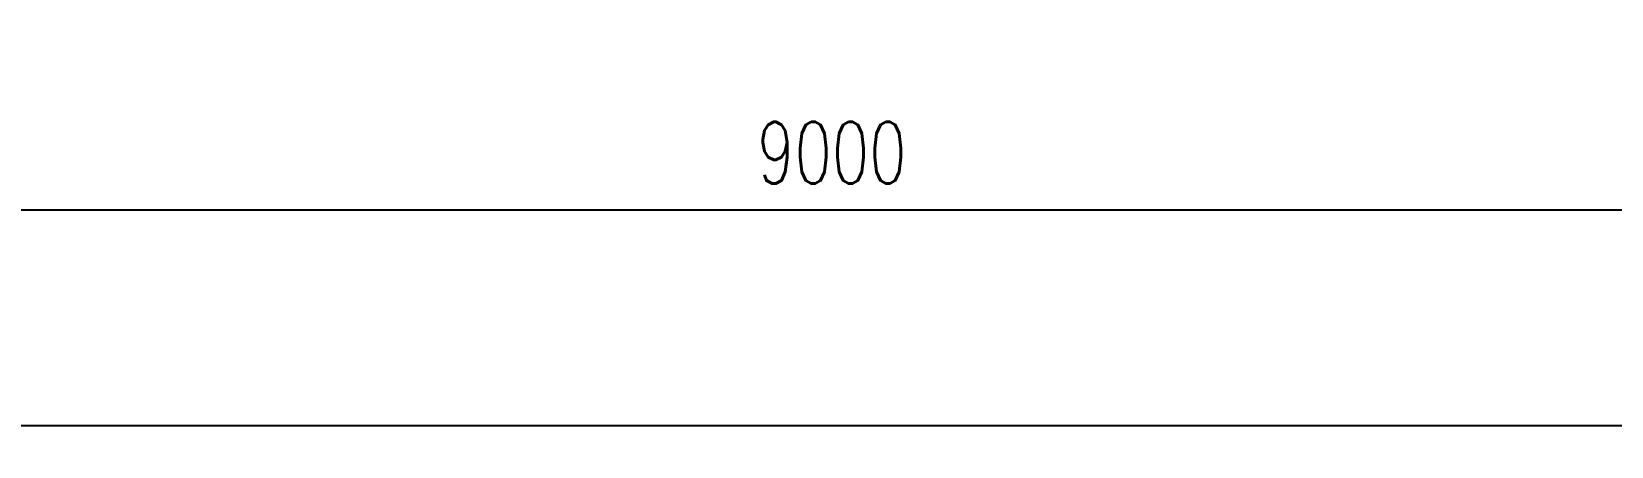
# Model space of a CAD drawing. Extents: x -4210259 to 293730, y -7499 to 868879.
# Drawn here: x -186656 to -179042, y 513313 to 515311 of the extents above; entities that cross this region are included whole.
import ezdxf

# ---------------------------------------------------------------- set-up
doc = ezdxf.new("R2010")
doc.units = 0
doc.header["$LTSCALE"] = 1000
doc.header["$MEASUREMENT"] = 0
doc.layers.get('Defpoints').update_dxf_attribs({"color": 210})
doc.layers.add('A-AXIS-D', color=1, linetype='Continuous')
doc.styles.add('_TCH_DIM_T3', font='SIMPLEX', dxfattribs={"width": 0.7058823529411765, "bigfont": 'GBCBIG'})
doc.dimstyles.new('_TCH_ARCH&&100', dxfattribs={"dimtxt": 297.5, "dimasz": 100, "dimexe": 100, "dimexo": 100, "dimgap": 126.25, "dimtad": 1, "dimdec": 0, "dimzin": 0, "dimdsep": 46, "dimtxsty": '_TCH_DIM_T3', "dimblk": 'ARCHTICK', "dimcen": 0.09, "dimclrt": 7, "dimazin": 2, "dimtfac": 1, "dimtdec": 0, "dimtix": 1, "dimtmove": 2, "dimatfit": 3, "dimfxl": 0, "dimtolj": 1, "dimtzin": 0, "dimarcsym": 0})

# ---------------------------------------------------------------- blocks, each defined once
blk = doc.blocks.new('_ArchTick')
at = {"color": 0, "linetype": 'ByBlock', "const_width": 0.4}
blk.add_lwpolyline([(-0.5, -0.5), (0.5, 0.5)], dxfattribs=at)
blk = doc.blocks.new('*D748')
at = {"layer": 'A-AXIS-D', "color": 0, "lineweight": -2}
for p, q in [((-246199.3323860153, 515211.3858529096), (-246199.3323860153, 513313.3764944364)), ((-60499.33238329884, 515211.3858529096), (-60499.33238329884, 513313.3764944364)), ((-246199.3323860153, 513413.3764944364), (-60499.33238329884, 513413.3764944364))]:
    blk.add_line(p, q, dxfattribs=at)
at = {"layer": 'Defpoints', "color": 0}
for p in [(-246199.3323860153, 515311.3858529096), (-60499.33238329884, 515311.3858529096), (-60499.33238329884, 513413.3764944364)]:
    blk.add_point(p, dxfattribs=at)
at = {"layer": 'A-AXIS-D', "color": 0, "lineweight": -2, "xscale": 100, "yscale": 100, "zscale": 100, "rotation": 180}
blk.add_blockref('_ArchTick', (-246199.3323860153, 513413.3764944364), dxfattribs=at)
at = {"layer": 'A-AXIS-D', "color": 0, "lineweight": -2, "xscale": 100, "yscale": 100, "zscale": 100}
blk.add_blockref('_ArchTick', (-60499.33238329884, 513413.3764944364), dxfattribs=at)
at = {"layer": 'A-AXIS-D', "color": 7, "insert": (-153349.3323846571, 513688.3764944364), "char_height": 297.5, "attachment_point": 5, "style": '_TCH_DIM_T3'}
blk.add_mtext('\\A1;185700', dxfattribs=at)
blk = doc.blocks.new('*D1123')
at = {"layer": 'A-AXIS-D', "color": 0, "lineweight": -2}
for p, q in [((-187299.332383299, 515211.3858529096), (-187299.332383299, 514353.3764944364)), ((-178299.3323832988, 515211.3858529096), (-178299.3323832988, 514353.3764944364)), ((-187299.332383299, 514453.3764944364), (-178299.3323832988, 514453.3764944364))]:
    blk.add_line(p, q, dxfattribs=at)
at = {"layer": 'Defpoints', "color": 0}
for p in [(-187299.332383299, 515311.3858529096), (-178299.3323832988, 515311.3858529096), (-178299.3323832988, 514453.3764944364)]:
    blk.add_point(p, dxfattribs=at)
at = {"layer": 'A-AXIS-D', "color": 0, "lineweight": -2, "xscale": 100, "yscale": 100, "zscale": 100, "rotation": 180}
blk.add_blockref('_ArchTick', (-187299.332383299, 514453.3764944364), dxfattribs=at)
at = {"layer": 'A-AXIS-D', "color": 0, "lineweight": -2, "xscale": 100, "yscale": 100, "zscale": 100}
blk.add_blockref('_ArchTick', (-178299.3323832988, 514453.3764944364), dxfattribs=at)
at = {"layer": 'A-AXIS-D', "color": 7, "insert": (-182799.3323832989, 514728.3764944364), "char_height": 297.5, "attachment_point": 5, "style": '_TCH_DIM_T3'}
blk.add_mtext('\\A1;9000', dxfattribs=at)

msp = doc.modelspace()

# ---------------------------------------------------------------- dimensions: what is measured, and where the dimension line sits
at = {"layer": 'A-AXIS-D'}
for base, p1, p2, picture, middle in [((-60499.33238329884, 513413.3764944364), (-246199.3323860153, 515311.3858529096), (-60499.33238329884, 515311.3858529096), '*D748', (-153349.3323846571, 513688.3764944364)), ((-178299.3323832988, 514453.3764944364), (-187299.332383299, 515311.3858529096), (-178299.3323832988, 515311.3858529096), '*D1123', (-182799.3323832989, 514728.3764944364))]:
    dim = msp.add_linear_dim(base=base, p1=p1, p2=p2, angle=0, dimstyle='_TCH_ARCH&&100', override={"dimgap": 0}, dxfattribs=at)
    dim.commit()
    dim.dimension.update_dxf_attribs({"geometry": picture, "text_midpoint": middle, "dimtype": 129})

doc.saveas('drawing.dxf')
